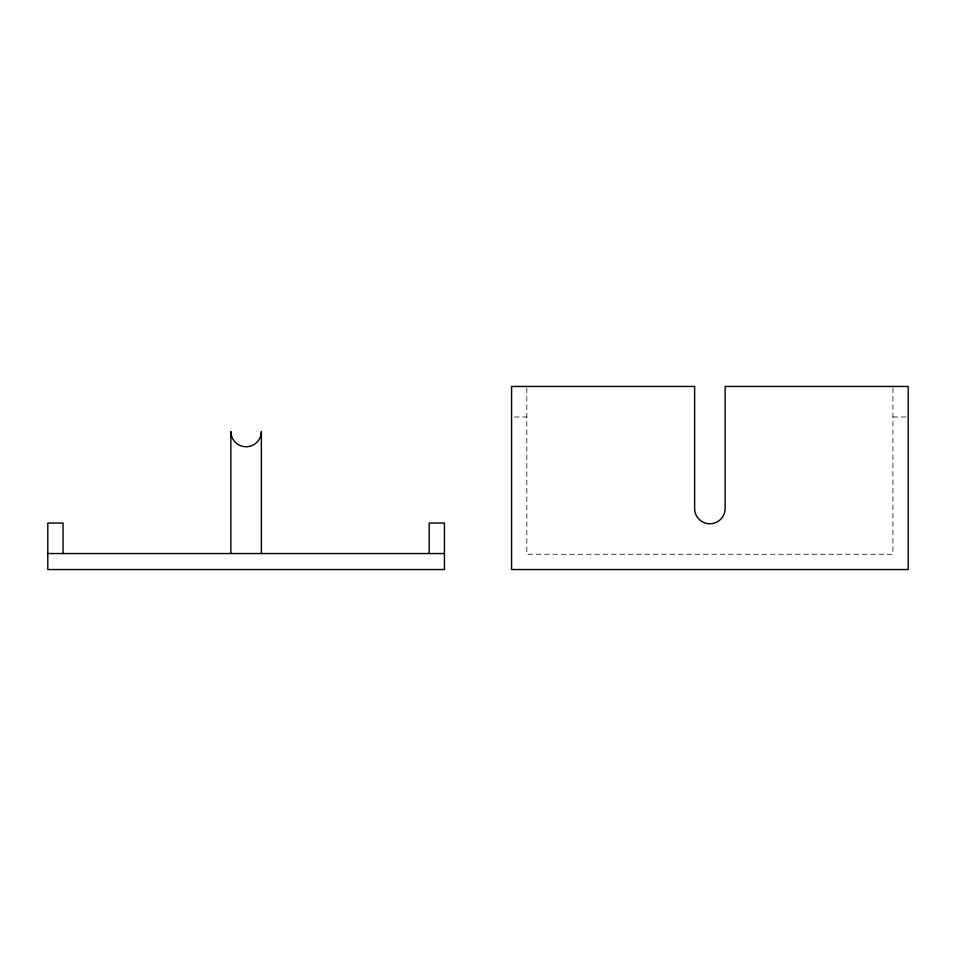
<?xml version="1.0" encoding="UTF-8"?>
<svg xmlns="http://www.w3.org/2000/svg" width="956" height="956" viewBox="0 0 956 956"><rect width="100%" height="100%" fill="white"/><g stroke="black" fill="none" stroke-linecap="round" stroke-linejoin="round"><path stroke-width="0.72" stroke-dasharray="4.78 3.58" d="M514.34 416.983L526.816 416.983M892.94 416.983L908.2 416.983M892.94 387.921L892.94 554.277L526.816 554.277L526.816 386.463"/><path stroke-width="1.43" d="M47.8 553.548L444.432 553.548M429.184 553.548L429.184 523.04L444.432 523.04L444.432 569.537L47.8 569.537L47.8 523.04L63.06 523.04L63.06 553.548M261.37 553.548L261.37 431.503A15.26 15.26 0 0 1 246.122 446.763A15.26 15.26 0 0 1 230.862 431.503L230.862 553.548M694.63 386.463L511.568 386.463L511.568 569.537L908.2 569.537L908.2 386.463L725.138 386.463L725.138 508.508A15.26 15.26 0 0 1 709.878 523.769A15.26 15.26 0 0 1 694.63 508.508L694.63 386.463"/></g></svg>
